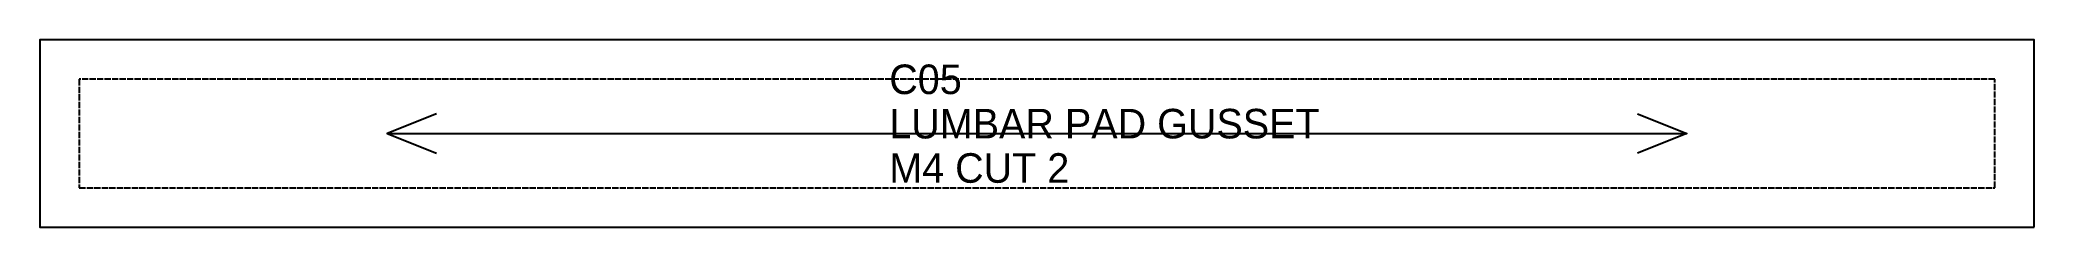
# Model space of a CAD drawing. Header units: millimetres. Extents: x 0 to 405, y 0 to 38.
import ezdxf

# ---------------------------------------------------------------- set-up
doc = ezdxf.new("R2010")
doc.units = ezdxf.units.MM
doc.linetypes.add('DASHED', pattern=[1.524, 1.27, -0.254])
for name, color, linetype in [('CUT', 7, 'CONTINUOUS'), ('GRAIN', 5, 'CONTINUOUS'), ('SEW', 1, 'DASHED'), ('TEXT', 2, 'CONTINUOUS')]:
    doc.layers.add(name, color=color, linetype=linetype)

msp = doc.modelspace()

# ---------------------------------------------------------------- linework, layer by layer
at = {"layer": 'CUT'}
msp.add_lwpolyline([(404.92, 0), (404.92, 38), (0, 38), (0, 0)], close=True, dxfattribs=at)
at = {"layer": 'GRAIN'}
msp.add_line((70.54, 19), (334.38, 19), dxfattribs=at)
for points in [[(80.54, 23), (70.54, 19), (80.54, 15)], [(324.38, 23), (334.38, 19), (324.38, 15)]]:
    msp.add_lwpolyline(points, dxfattribs=at)
at = {"layer": 'SEW'}
msp.add_lwpolyline([(396.92, 8), (396.92, 30), (8, 30), (8, 8)], close=True, dxfattribs=at)

# ---------------------------------------------------------------- texts
at = {"layer": 'TEXT'}
for s, p in [('C05', (172.46, 27)), ('LUMBAR PAD GUSSET', (172.46, 18)), ('M4 CUT 2', (172.46, 9))]:
    msp.add_text(s, height=6, dxfattribs=at).set_placement(p)

doc.saveas('drawing.dxf')
